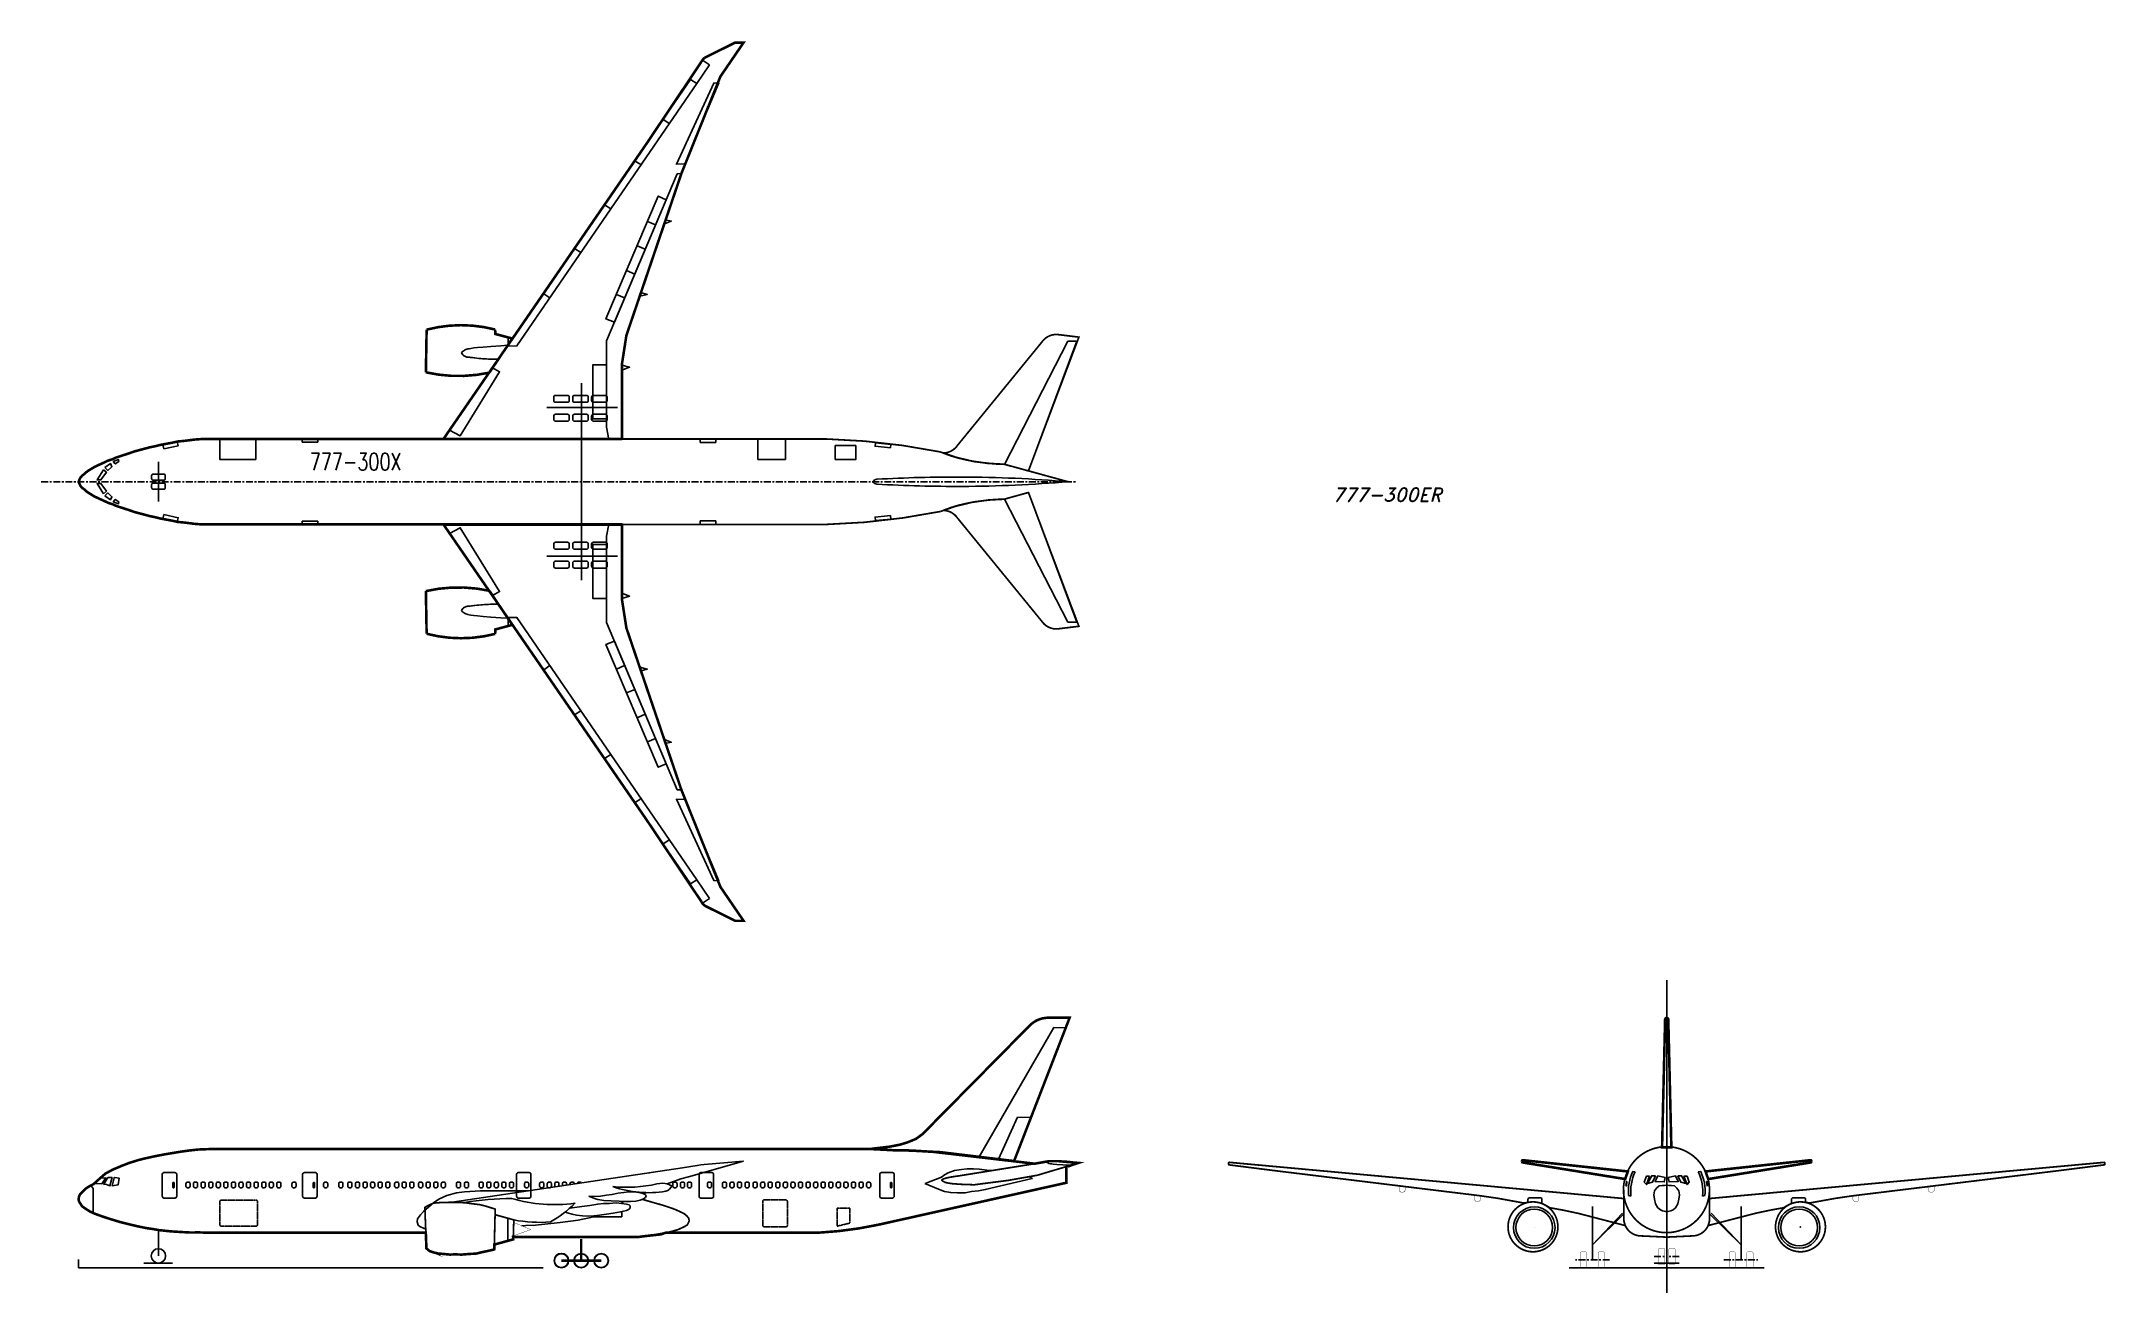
# Model space of a CAD drawing. Extents: x -108 to 5891, y -72 to 3566.
import ezdxf

# ---------------------------------------------------------------- set-up
doc = ezdxf.new("R2010")
doc.units = 0
doc.header["$MEASUREMENT"] = 0
for name, pattern in [('777CLINE', [35, 20, -5, 5, -5]), ('CENTER', [2, 1.25, -0.25, 0.25, -0.25]), ('DASHED', [0.75, 0.5, -0.25])]:
    doc.linetypes.add(name, pattern=pattern)
doc.layers.get('0').update_dxf_attribs({"linetype": 'CONTINUOUS'})
doc.styles.add('DIMS', font='ROMAND.shx', dxfattribs={"oblique": 15, "height": 40})
doc.styles.add('ROMAND', font='romand', dxfattribs={"width": 0.75, "height": 50})

# ---------------------------------------------------------------- blocks, each defined once
blk = doc.blocks.new('773XP')
at = {"color": 7, "linetype": 'Continuous'}
for p, q in [((1833, 1211.7), (1812.9, 1225.2)), ((1833, -1211.7), (1812.9, -1225.2))]:
    blk.add_line(p, q, dxfattribs=at)
for p, q in [((1461, 286), (1461, 156)), ((1361, 216), (1566, 216)), ((1060.6, 124.6), (1578.9, 124.6)), ((1461, 156), (1461, -156)), ((232, 0), (232, 57.8)), ((232, 0), (232, -57.8)), ((1461, -286), (1461, -156)), ((1361, -216), (1566, -216))]:
    blk.add_line(p, q)
at = {"linetype": '777CLINE'}
blk.add_line((-108.4, 0), (2900, 0), dxfattribs=at)
for points, const_width in [([(1578.9, 124.6), (1578.9, 341.4), (1591.9, 425.2), (1751.8, 896), (1752.9, 898.7), (1752.9, 898.7), (1865.2, 1178), (1932.5, 1276.6), (1908.2, 1276.6), (1819.1, 1232.3, 0.090657), (1809.6, 1220.3), (1652.5, 985.7), (1060.6, 124.6)], 7.5), ([(1194.1, 317.1, -0.110695), (1009.2, 318), (1011.4, 442, -0.128963), (1210.6, 442.4), (1210.6, 442.4), (1210.9, 429.5), (1260.5, 416.2), (1194.1, 317.7)], 7.5), ([(2512, 83.5, 0.248893), (2553.6, 105), (2802.3, 409.6, -0.257688), (2847.1, 427.6), (2907, 420.3), (2760.3, 31.4), (2690.7, 50.6), (2662, 51.7), (2636.5, 54.4), (2603.2, 58.4), (2579.9, 63.2), (2556.6, 68.6), (2534.4, 75.3)], 5), ([(2512, -83.5, -0.248893), (2553.6, -105), (2802.3, -409.6, 0.257688), (2847.1, -427.6), (2907, -420.3), (2760.3, -31.4), (2690.7, -50.6), (2662, -51.7), (2636.5, -54.4), (2603.2, -58.4), (2579.9, -63.2), (2556.6, -68.6), (2534.4, -75.3)], 5), ([(1578.9, -124.6), (1578.9, -341.4), (1591.9, -425.2), (1751.8, -896), (1752.9, -898.7), (1752.9, -898.7), (1865.2, -1178), (1932.5, -1276.6), (1908.2, -1276.6), (1819.1, -1232.3, -0.090657), (1809.6, -1220.3), (1652.5, -985.7), (1060.6, -124.6)], 7.5), ([(1194.1, -317.1, 0.110695), (1009.2, -318), (1011.4, -442, 0.128963), (1210.6, -442.4), (1210.6, -442.4), (1210.9, -429.5), (1260.5, -416.2), (1194.1, -317.7)], 7.5)]:
    blk.add_lwpolyline(points, format="xyb", close=True, dxfattribs=dict(const_width=const_width))
at = {"color": 7, "linetype": 'Continuous'}
for points in [[(1796.2, 1157.8), (1833, 1211.6)], [(1796.2, -1157.8), (1833, -1211.6)]]:
    blk.add_lwpolyline(points, dxfattribs=at)
for points in [[(1246, 394.5), (1273.8, 394.8), (1796.3, 1157.7), (1778.4, 1169.4)], [(1860.4, 1160), (1846, 1159), (1737.3, 922.9), (1761.9, 923.6)], [(1707.7, 819.9), (1684.5, 830.2), (1532.2, 473), (1556.9, 463.4)], [(1705.8, 761.1), (1722.5, 757.6), (1702.3, 749.8)], [(1634.1, 550), (1652.4, 544.7), (1630.9, 539.6)], [(2901.2, 408.4), (2874.9, 408.3), (2690.6, 50.5), (2760.3, 31.4)], [(1078.1, 150.1), (1109, 133.8), (1223.5, 319.5), (1202.5, 331.1)], [(1534, 182.3), (1494.2, 182.3), (1494.2, 339.4), (1534, 339.4)], [(1578.3, 339.2), (1601.4, 332.5), (1578.3, 323.8)], [(515, 125), (515, 65), (410, 65), (410, 125)], [(650, 125), (650, 115), (695, 115), (695, 125)], [(1806.8, 124.2), (1806.8, 114.2), (1851.8, 114.2), (1851.8, 124.2)], [(2054, 125), (2054, 65), (1974.2, 65), (1974.2, 125)], [(100.7, 58.8), (106.5, 51.6), (116.8, 58.8), (116.1, 64.2)], [(244.7, 108.1), (286.5, 116.2), (289.5, 104.6), (247.7, 95.6)], [(2259, 105), (2259, 65), (2199, 65), (2199, 105)], [(2315.4, 112.9), (2314.5, 102.9), (2359.3, 98.6), (2360.2, 108.6)], [(72.1, 34.8), (80.9, 27.4), (64.7, 5.1), (53.7, 5.1)], [(76.5, 40.9), (84.5, 32.8), (97, 43.6), (92.6, 52.5)], [(72.1, -34.8), (80.9, -27.4), (64.7, -5.1), (53.7, -5.1)], [(76.5, -40.9), (84.5, -32.8), (97, -43.6), (92.6, -52.5)], [(100.7, -58.8), (106.5, -51.6), (116.8, -58.8), (116.1, -64.2)], [(2901.2, -408.4), (2874.9, -408.3), (2690.6, -50.5), (2760.3, -31.4)], [(244.7, -108.1), (286.5, -116.2), (289.5, -104.6), (247.7, -95.6)], [(650, -125), (650, -115), (695, -115), (695, -125)], [(1806.8, -124.2), (1806.8, -114.2), (1851.8, -114.2), (1851.8, -124.2)], [(2315.4, -112.9), (2314.5, -102.9), (2359.3, -98.6), (2360.2, -108.6)], [(1078.1, -150.1), (1109, -133.8), (1223.5, -319.5), (1202.5, -331.1)], [(1534, -182.3), (1494.2, -182.3), (1494.2, -339.4), (1534, -339.4)], [(1578.3, -339.2), (1601.4, -332.5), (1578.3, -323.8)], [(1246, -394.5), (1273.8, -394.8), (1796.3, -1157.7), (1778.4, -1169.4)], [(1707.7, -819.9), (1684.5, -830.2), (1532.2, -473), (1556.9, -463.4)], [(1634.1, -550), (1652.4, -544.7), (1630.9, -539.6)], [(1705.8, -761.1), (1722.5, -757.6), (1702.3, -749.8)], [(1860.4, -1160), (1846, -1159), (1737.3, -922.9), (1761.9, -923.6)]]:
    blk.add_lwpolyline(points, close=True)
for points in [[(1697.7, 1054), (1716.4, 1041.5)], [(1615.6, 933.2), (1634.3, 922)], [(1751.8, 896), (1739.6, 895.3), (1534, 409.4)], [(1528.7, 805.1), (1546.7, 793.2)], [(1653.2, 756.6), (1676.4, 746.7)], [(1441.2, 677.5), (1459.3, 666.1)], [(1623, 686), (1646.8, 675.9)], [(1592.3, 613.8), (1616.2, 603.7)], [(1351.8, 546.5), (1369.1, 534.4)], [(1562.7, 544.6), (1586.9, 534.4)], [(1112.3, 374.8), (1114.9, 377.3), (1117.2, 379.3), (1119.2, 380.9), (1121.2, 382.2), (1123.2, 383.3), (1125.4, 384.2), (1128, 385), (1131, 385.8), (1134.7, 386.7), (1140.1, 387.6), (1148.1, 388.7), (1159.7, 390), (1176.1, 391.5), (1198, 393.3), (1226.7, 395.3), (1247.8, 396.7)], [(1248.8, 418.1), (1248.8, 398.2)], [(1534, 409.4), (1534, 158.6), (1540.9, 123.1)], [(1540.9, 123.6), (1578.3, 123.6)], [(1534, -409.4), (1534, -158.6), (1540.9, -123.1)], [(1540.9, -123.6), (1578.3, -123.6)], [(1112.3, -374.8), (1114.9, -377.3), (1117.2, -379.3), (1119.2, -380.9), (1121.2, -382.2), (1123.2, -383.3), (1125.4, -384.2), (1128, -385), (1131, -385.8), (1134.7, -386.7), (1140.1, -387.6), (1148.1, -388.7), (1159.7, -390), (1176.1, -391.5), (1198, -393.3), (1226.7, -395.3), (1247.8, -396.7)], [(1248.8, -418.1), (1248.8, -398.2)], [(1751.8, -896), (1739.6, -895.3), (1534, -409.4)], [(1351.8, -546.5), (1369.1, -534.4)], [(1562.7, -544.6), (1586.9, -534.4)], [(1592.3, -613.8), (1616.2, -603.7)], [(1441.2, -677.5), (1459.3, -666.1)], [(1623, -686), (1646.8, -675.9)], [(1653.2, -756.6), (1676.4, -746.7)], [(1528.7, -805.1), (1546.7, -793.2)], [(1615.6, -933.2), (1634.3, -922)], [(1697.7, -1054), (1716.4, -1041.5)]]:
    blk.add_lwpolyline(points)
for points in [[(1112.3, 374.8, 0.063696), (1116.6, 368.7, 0.095224), (1120.6, 365.6, 0.0291), (1128.6, 362.3, 0.077533), (1131.8, 361.7, 0.016232), (1134.2, 361.8, -0.02406), (1135.8, 361.7, -0.018701), (1138.1, 361.5, 0.003137), (1151.7, 359.8, 0.022363), (1196.6, 356.4, 0.009085), (1220.5, 356.1)], [(2308.6, 0, -0.261443), (2320.1, 7.1, -0.015067), (2567.7, 13.6, -0.021239), (2876.2, -0.3, -2.839429)], [(2308.6, 0, 0.261443), (2320.1, -7.1, 0.015067), (2567.7, -13.6, 0.021239), (2876.2, 0.3, 2.839429)], [(1112.3, -374.8, -0.063696), (1116.6, -368.7, -0.095224), (1120.6, -365.6, -0.0291), (1128.6, -362.3, -0.077533), (1131.8, -361.7, -0.016232), (1134.2, -361.8, 0.02406), (1135.8, -361.7, 0.018701), (1138.1, -361.5, -0.003137), (1151.7, -359.8, -0.022363), (1196.6, -356.4, -0.009085), (1220.5, -356.1)]]:
    blk.add_lwpolyline(points, format="xyb")
for points in [[(1381, 246), (1381, 236, 0.414214), (1386, 231), (1421, 231, 0.414214), (1426, 236), (1426, 246, 0.414214), (1421, 251), (1386, 251, 0.414214)], [(1436, 246), (1436, 236, 0.414214), (1441, 231), (1476, 231, 0.414214), (1481, 236), (1481, 246, 0.414214), (1476, 251), (1441, 251, 0.414214)], [(1491, 246), (1491, 236, 0.414214), (1496, 231), (1531, 231, 0.414214), (1536, 236), (1536, 246, 0.414214), (1531, 251), (1496, 251, 0.414214)], [(1381, 191), (1381, 181, 0.414214), (1386, 176), (1421, 176, 0.414214), (1426, 181), (1426, 191, 0.414214), (1421, 196), (1386, 196, 0.414214)], [(1436, 191), (1436, 181, 0.414214), (1441, 176), (1476, 176, 0.414214), (1481, 181), (1481, 191, 0.414214), (1476, 196), (1441, 196, 0.414214)], [(1491, 191), (1491, 181, 0.414214), (1496, 176), (1531, 176, 0.414214), (1536, 181), (1536, 191, 0.414214), (1531, 196), (1496, 196, 0.414214)], [(217, 22.1), (247, 22.1, -0.414214), (252, 17.1), (252, 9.1, -0.414214), (247, 4.1), (217, 4.1, -0.414214), (212, 9.1), (212, 17.1, -0.414214)], [(217, -22.1), (247, -22.1, 0.414214), (252, -17.1), (252, -9.1, 0.414214), (247, -4.1), (217, -4.1, 0.414214), (212, -9.1), (212, -17.1, 0.414214)], [(1381, -191), (1381, -181, -0.414214), (1386, -176), (1421, -176, -0.414214), (1426, -181), (1426, -191, -0.414214), (1421, -196), (1386, -196, -0.414214)], [(1436, -191), (1436, -181, -0.414214), (1441, -176), (1476, -176, -0.414214), (1481, -181), (1481, -191, -0.414214), (1476, -196), (1441, -196, -0.414214)], [(1491, -191), (1491, -181, -0.414214), (1496, -176), (1531, -176, -0.414214), (1536, -181), (1536, -191, -0.414214), (1531, -196), (1496, -196, -0.414214)], [(1381, -246), (1381, -236, -0.414214), (1386, -231), (1421, -231, -0.414214), (1426, -236), (1426, -246, -0.414214), (1421, -251), (1386, -251, -0.414214)], [(1436, -246), (1436, -236, -0.414214), (1441, -231), (1476, -231, -0.414214), (1481, -236), (1481, -246, -0.414214), (1476, -251), (1441, -251, -0.414214)], [(1491, -246), (1491, -236, -0.414214), (1496, -231), (1531, -231, -0.414214), (1536, -236), (1536, -246, -0.414214), (1531, -251), (1496, -251, -0.414214)]]:
    blk.add_lwpolyline(points, format="xyb", close=True)
for points, const_width in [([(1578.9, 124.2), (1373.5, 124.2), (373.5, 124.2), (360.3, 124.2), (347.1, 123.3), (336.1, 122.4), (322.2, 120.6), (308.2, 118.8), (288.4, 117), (272.3, 113.4), (257.6, 110.7), (238.6, 107.2), (224.6, 103.6), (207, 100), (196.8, 97.3), (183.6, 93.7), (163, 88.3), (145.4, 82.1), (131.5, 77.6), (109.5, 70.4), (97.7, 65.1), (86, 61.5), (72.8, 55.2), (58.9, 48.9), (45.7, 42.7), (36.9, 37.3), (29.5, 32.8), (22.9, 28.3), (16.3, 22.1), (11.2, 18.5), (5.3, 12.2), (0, 0), (5.3, -12.2), (11.2, -18.5), (16.3, -22.1), (22.9, -28.3), (29.5, -32.8), (36.9, -37.3), (45.7, -42.7), (58.9, -48.9), (72.8, -55.2), (86, -61.5), (97.7, -65.1), (109.5, -70.4), (131.5, -77.6), (145.4, -82.1), (163, -88.3), (183.6, -93.7), (196.8, -97.3), (207, -100), (224.6, -103.6), (238.6, -107.2), (257.6, -110.7), (272.3, -113.4), (288.4, -117), (308.2, -118.8), (322.2, -120.6), (336.1, -122.4), (347.1, -123.3), (360.3, -124.2), (373.5, -124.2), (1373.5, -124.2), (1578.9, -124.2, 0.042774)], 7.5), ([(2876.2, -0.3), (2690, 50.8, -0.092474), (2504.4, 86.6, 0.042774), (2172.5, 124.2), (1597.9, 124.2)], 5), ([(1597.9, -124.2), (2172.5, -124.2, 0.042774), (2504.4, -86.6, -0.092474), (2690, -50.8)], 5), ([(928.5, -124.2), (1583.5, -124.2), (1597.9, -124.2, 0.042774)], 5)]:
    blk.add_lwpolyline(points, format="xyb", dxfattribs=dict(const_width=const_width))
for points, const_width in [([(1597.9, 124.2), (1583.5, 124.2), (928.5, 124.2)], 5), ([(1410.5, 124.2), (1410.5, 124.6)], 5), ([(1110, -124.6), (1110, -124.2)], 5), ([(1410.5, -124.6), (1410.5, -124.2)], 5), ([(1212.3, -429.2), (1260.5, -416.2), (1194.1, -317.7)], 1)]:
    blk.add_lwpolyline(points, dxfattribs=dict(const_width=const_width))
at = {"style": 'ROMAND', "width": 0.75}
blk.add_text('777-300X', height=50, dxfattribs=at).set_placement((671.9, 33.1))

msp = doc.modelspace()

# ---------------------------------------------------------------- linework, layer by layer
for p, q in [((4523.5, 279.4), (4516.4, 280.1)), ((4706.8, 279.4), (4714, 280.1)), ((4511.3, 208.1), (4504.3, 210.4)), ((4719, 208.1), (4726, 210.4)), ((4230.3, 117.1), (4230.2, 117.1)), ((4230.3, 117), (4230.3, 117.2)), ((0, 0), (0, 24)), ((0, 0), (1350, 0)), ((190, 13.5), (272.9, 13.5))]:
    msp.add_line(p, q)
at = {"linetype": 'CENTER'}
msp.add_lwpolyline([(4615.2, 836.5), (4615.2, -72.3)], dxfattribs=at)
for points, const_width in [([(2473.1, 337.8), (2429.4, 340.5), (2398.4, 341.9), (2375, 341.3), (2342, 343.7), (2298.3, 345.3), (2356.7, 352.2), (2386.6, 358), (2410.1, 365.2), (2433.5, 374.9), (2452.6, 388.8), (2764.3, 704.7, -0.211833), (2822, 727), (2880, 727), (2718.6, 310.4), (2502.7, 336.5)], 7.5), ([(4628.7, 350.6), (4619.8, 721.9, 0.407252), (4615.3, 726.3), (4615.2, 726.3), (4615, 726.3, 0.407252), (4610.5, 721.9), (4601.7, 350.6)], 7.5), ([(4502.4, 280.2), (4197.1, 313, 0.445901), (4194.9, 311), (4194.9, 308.2, 0.368013), (4196.6, 306.3), (4494.5, 258.1)], 7.5), ([(4489.5, 227.3, 1), (4739.5, 227.3, 1)], 5), ([(4727.9, 280.2), (5033.2, 313, -0.445901), (5035.4, 311), (5035.4, 308.2, -0.368013), (5033.7, 306.3), (4735.9, 258.1)], 7.5), ([(4299, 119.2, -1), (4154, 119.2, -1)], 5), ([(4931.4, 119.2, 1), (5076.4, 119.2, 1)], 5), ([(1383.7, 21, 1), (1422.2, 21, 1)], 3.5), ([(1441.2, 20.9, 1), (1479.7, 20.9, 1)], 3.5), ([(1499.5, 20.9, 1), (1538, 20.9, 1)], 3.5), ([(4367.3, 46.3), (4379.3, 46.3, -0.414214), (4382.3, 43.3), (4382.3, -0.7), (4364.3, -0.7), (4364.3, 43.3, -0.414214)], 1), ([(4431, 46.3), (4419, 46.3, 0.414214), (4416, 43.3), (4416, -0.7), (4434, -0.7), (4434, 43.3, 0.414214)], 1), ([(4605.9, 56.6), (4593.9, 56.6, 0.414214), (4590.9, 53.6), (4590.9, 12.6, 0.414214), (4593.9, 9.6), (4605.9, 9.6, 0.414214), (4608.9, 12.6), (4608.9, 53.6, 0.414214)], 1), ([(4624.5, 56.6), (4636.5, 56.6, -0.414214), (4639.5, 53.6), (4639.5, 12.6, -0.414214), (4636.5, 9.6), (4624.5, 9.6, -0.414214), (4621.5, 12.6), (4621.5, 53.6, -0.414214)], 1), ([(4799.3, 46.3), (4811.3, 46.3, -0.414214), (4814.3, 43.3), (4814.3, -0.7), (4796.3, -0.7), (4796.3, 43.3, -0.414214)], 1), ([(4863, 46.3), (4851, 46.3, 0.414214), (4848, 43.3), (4848, -0.7), (4866, -0.7), (4866, 43.3, 0.414214)], 1)]:
    msp.add_lwpolyline(points, format="xyb", close=True, dxfattribs=dict(const_width=const_width))
for points in [[(2869.1, 698.1), (2834.5, 698.4), (2617.4, 322.6), (2718.6, 310.4)], [(2767.6, 436.8), (2729, 438), (2673.1, 315.9), (2718.6, 310.4)], [(2908, 305.5), (2888.9, 300.2), (2883.6, 299.4), (2878, 298.9), (2843.2, 300.4), (2832.3, 301.8), (2828.2, 302), (2824.6, 302.8), (2819.4, 303.8), (2816.9, 304.9), (2814.5, 306.2), (2813.3, 307.9), (2829.5, 309.9), (2839, 310.4), (2853.5, 310.1), (2868.8, 309.6), (2878.6, 308.3), (2891.5, 307.3), (2898.8, 306.5)], [(63.4, 260.3), (79, 262), (67.6, 244.5), (46, 245)], [(84.6, 262.2), (97.4, 262.3), (91.1, 238.2), (80.8, 242), (73.1, 242.9)], [(105.1, 262.3), (117.4, 260.7), (114.8, 241.1), (97.2, 238.8), (102.9, 262)], [(4499.3, 251.4), (4498, 251.4), (4496.7, 239.7), (4498, 238.4)], [(4565.2, 266.6), (4556.1, 266.3), (4549.8, 249.3), (4556, 242.1)], [(4582.8, 267.8), (4571.7, 267.9), (4559.6, 245.4), (4574, 248.6)], [(4610.9, 262.9), (4589.4, 267.2), (4581.5, 250.6), (4608.2, 249.8)], [(4619.5, 262.9), (4641, 267.2), (4648.9, 250.6), (4622.1, 249.8)], [(4647.5, 267.8), (4658.6, 267.9), (4670.7, 245.4), (4656.4, 248.6)], [(4665.1, 266.6), (4674.3, 266.3), (4680.5, 249.3), (4674.3, 242.1)], [(4731, 251.4), (4732.3, 251.4), (4733.7, 239.7), (4732.4, 238.4)], [(1482.5, 208.3), (1501.1, 207.5), (1517, 208.6), (1534.3, 210.9), (1549.7, 213.2), (1568.4, 216.6), (1584.7, 219.1), (1597.9, 221.1), (1616.2, 221.1), (1636.8, 217), (1646.1, 213.5), (1649.3, 210), (1647.4, 204.5), (1641.3, 200.3), (1632, 196.7), (1619.3, 194.3), (1603.9, 192.6), (1589.6, 193.1), (1570.7, 193.8), (1547.2, 195), (1526.3, 196.2), (1508.6, 198.9), (1499.2, 201.7)]]:
    msp.add_lwpolyline(points, close=True)
for points, const_width in [([(983.1, 102.3), (400.5, 102.3), (376, 102.2), (349, 103), (325.3, 102.7), (300, 104), (267.5, 106.1), (234, 109.6), (218, 112.5), (196.4, 115.6), (172, 120.7), (149, 126), (121, 133.1), (98, 140), (73, 148), (47.5, 157.1), (32.7, 163.8), (16.6, 174.4), (10, 179), (2, 192), (0, 197), (1, 207), (5, 215), (20, 230), (30.6, 236.7), (43.5, 243.5), (63, 261), (78, 274), (98.3, 285.1), (124, 296), (146.5, 304.8), (173.5, 313.2), (197, 319), (219.1, 323.9), (247.7, 329.5), (273.4, 333.7), (299, 338), (322.2, 341.2), (348, 344), (374, 345), (391.6, 345.5), (983.1, 345.5), (1956.8, 345.5), (2243.9, 345.5), (2303.1, 345.3), (2362.7, 342.2), (2420.4, 340.8), (2482, 337.4), (2778.3, 302.8), (2820.9, 310.2), (2846.6, 310.2), (2905.2, 305), (2869.5, 292.8), (2870.4, 291.9), (2870.4, 291.9), (2870.4, 277.7), (2870.5, 247.3), (2325.1, 125.5, -0.040187), (2151.6, 102.3), (1741.2, 102.3)], 7.5), ([(3473.5, 294.8), (3344.1, 306.7, 0.453612), (3341.9, 304.6), (3342, 301.2, 0.365781), (3343.8, 299.3), (3472.4, 283)], 5), ([(5756.9, 294.8), (5886.3, 306.7, -0.453612), (5888.5, 304.6), (5888.3, 301.2, -0.365781), (5886.6, 299.3), (5758, 283)], 5), ([(4490.6, 201.5), (3473.5, 294.8, 0.453612)], 5), ([(4739.7, 201.5), (5756.9, 294.8, -0.453612)], 5), ([(3837.7, 239.2), (3837.7, 227.1, 0.414214), (3844.7, 220.1), (3848, 220.1, 0.414214), (3855, 227.1), (3855, 237)], 1), ([(4056.6, 211.7), (4056.6, 199.9, 0.414214), (4063.6, 192.9), (4067, 192.9, 0.414214), (4074, 199.9), (4074, 209.5)], 1), ([(5173.7, 211.7), (5173.7, 199.9, -0.414214), (5166.7, 192.9), (5163.4, 192.9, -0.414214), (5156.4, 199.9), (5156.4, 209.5)], 1), ([(5392.7, 239.2), (5392.7, 227.1, -0.414214), (5385.7, 220.1), (5382.3, 220.1, -0.414214), (5375.3, 227.1), (5375.3, 237)], 1)]:
    msp.add_lwpolyline(points, format="xyb", dxfattribs=dict(const_width=const_width))
for points in [[(1085.7, 191), (1755, 291.1), (1797.9, 297.4), (1808.2, 299.1), (1818.4, 300), (1932.5, 309.7)], [(1932.5, 309.7), (1772, 264.7), (1750.5, 258.7), (1710.1, 243.9)], [(2761.7, 265), (2765, 264), (2771.5, 259.3), (2635, 227.5), (2615, 224), (2595.2, 221.6), (2576.2, 218.3), (2553.4, 218), (2534.4, 218.9), (2516.4, 222.4), (2499.1, 228.8), (2459.5, 245.1)], [(2460.4, 245.1), (2508, 263.8), (2516, 270.6), (2527, 276), (2545, 283), (2566, 286), (2582, 288), (2601, 288), (2618, 287), (2639, 284), (2652.8, 282.5)], [(4615.2, 240.3), (4609.2, 239.7), (4601.7, 239.1), (4592.9, 238.1), (4585.7, 231.6), (4580.1, 224.1), (4578.2, 212.1), (4579.7, 200), (4582.6, 186), (4589.1, 174.9), (4596.8, 168.5), (4602.9, 165.9), (4612.2, 164.1), (4615.2, 163.3)], [(4615.2, 240.3), (4621.2, 239.7), (4628.7, 239.1), (4637.5, 238.1), (4644.7, 231.6), (4650.2, 224.1), (4652.2, 212.1), (4650.6, 200), (4647.7, 186), (4641.2, 174.9), (4633.5, 168.5), (4627.4, 165.9), (4618.2, 164.1), (4615.2, 163.3)], [(36.4, 238), (42.4, 231), (42.4, 161)], [(1004.2, 114.4), (992, 120), (987, 124), (983.6, 133.3), (985, 142), (994, 154), (1002.3, 163.8), (1032, 190), (1049.1, 200.7), (1070, 210), (1097.9, 217.9), (1121, 221), (1137, 222), (1168.2, 223.4), (1301.2, 223.7), (1307.1, 223.6)], [(1427.7, 173.8), (1428.2, 173.8), (1434.2, 174.3), (1462.4, 178.1), (1485.2, 181), (1508.6, 185.2), (1525.7, 186.9), (1542.7, 187.5), (1563.6, 188.6), (1577.4, 187), (1591.8, 185.2), (1599.6, 183.2), (1602.5, 180.1), (1603, 174.3), (1600.2, 170.9), (1591.8, 166.4), (1574.9, 162.4), (1553.4, 158.6), (1533.8, 155.7), (1514.2, 153.1), (1496.9, 150.9), (1480.4, 150.5), (1464.6, 150.9), (1447, 152.9), (1434.1, 155.8), (1419.8, 160.1), (1414.7, 162.7)], [(1586.9, 193.2), (1578, 189.6), (1578.1, 186.9)], [(1648.2, 218.5), (1640.8, 215.5)], [(1247.8, 144.1), (1247.2, 78.4)], [(1578.3, 163.2), (1578.4, 148.4), (1497, 148), (1452, 139), (1399.5, 132), (1354.5, 127), (1327.8, 124.4), (1299.9, 123.4), (1287.7, 122.3)], [(4399.2, 22.8), (4399.2, 178.3)], [(4486.5, 159.3), (4399.2, 66.8), (4489.7, 156)], [(4743.9, 159.3), (4831.2, 66.8), (4740.6, 156)], [(4831.2, 22.8), (4831.2, 178.3)], [(232, 34.7), (232, 106)], [(1008.6, 112.8), (1004.2, 114.4)], [(4615.5, 0), (4331.7, 0)], [(4615.5, 0), (4331.7, 0)], [(4615.2, 13.8), (4579.2, 13.8)], [(4614.8, 0), (4898.6, 0)], [(4615.2, 13.8), (4651.2, 13.8)]]:
    msp.add_lwpolyline(points)
for points, const_width in [([(2499, 335.4), (2499, 336.7)], 5), ([(2508.8, 254.8), (2509.5, 256.3), (2509.7, 256.6), (2510.2, 257), (2510.7, 257.4), (2514.1, 258.8), (2519.4, 260.4), (2529.5, 262.9), (2544.7, 265.5), (2557.8, 267.3), (2809, 307.6), (2818.1, 308.8), (2828, 309.8), (2840.5, 310.2), (2852.4, 310.5), (2864.3, 310.2), (2877.3, 309.1), (2891, 307.4), (2908, 305.5), (2786.6, 269.3), (2699.9, 254), (2623.4, 244.2), (2603.5, 241.5), (2577.9, 242.3), (2560.7, 243), (2537, 244.9), (2527, 246.5), (2518.5, 248.3), (2511.9, 251.9), (2509.9, 253.5), (2508.8, 254.8)], 5), ([(3472.4, 283), (4072.9, 209.6), (4123.5, 202.3), (4199.6, 188.5), (4213.2, 190.7), (4227.5, 191.9), (4241.8, 190.1), (4254.2, 186.4), (4263.1, 182.2), (4269, 178.6), (4276, 174.6), (4314.2, 167.7), (4357.9, 158.4), (4494.7, 122.9), (4491.1, 134.6), (4490.6, 141.8), (4490.6, 147.3), (4490.6, 201.5)], 5), ([(5758, 283), (5157.4, 209.6), (5106.9, 202.3), (5030.7, 188.5), (5017.2, 190.7), (5002.8, 191.9), (4988.5, 190.1), (4976.2, 186.4), (4967.3, 182.2), (4961.3, 178.6), (4954.4, 174.6), (4916.2, 167.7), (4872.5, 158.4), (4735.6, 122.9), (4739.2, 134.6), (4739.7, 141.8), (4739.7, 147.3), (4739.7, 201.5)], 5), ([(1638.2, 199.1), (1642, 198), (1680, 187), (1698, 182), (1719, 175), (1733, 170), (1744, 165), (1759, 158), (1767.4, 151.1), (1772.9, 144.3), (1774.5, 136.3), (1769, 125), (1759.8, 119.3), (1741.1, 110.9), (1727.7, 107), (1713.2, 103.4), (1689.4, 99.2), (1667, 95), (1646, 92), (1618, 91), (1601.7, 90.3), (1585.3, 90.3), (1540.6, 90.2), (1508.2, 90.1), (1472, 90), (1427.8, 89.9), (1383.6, 90), (1340, 90), (1272, 91), (1273, 91), (1263.3, 91.3)], 5), ([(1741.2, 102.3), (1706.8, 102.3), (1692.1, 97.3), (1657.2, 93.5), (1625.5, 89.6), (1262.7, 89.6), (1263, 82.8), (1208.1, 67.6), (1207.8, 53.4), (1190.6, 49.4), (1168.2, 44.6), (1154.3, 41.2), (1137.5, 40.5), (1113.5, 38.5), (1093.4, 39.2), (1079.4, 38.5), (1058.7, 40.5), (1043.6, 41.9), (1032.5, 44.6), (1020.2, 48.7), (1010.8, 56.5), (1009, 102.3), (983.1, 102.3)], 7.5), ([(1460.5, 20.9), (1460.5, 83.6)], 7.5), ([(1403, 21), (1518.8, 20.9)], 7.5)]:
    msp.add_lwpolyline(points, dxfattribs=dict(const_width=const_width))
for points, format in [([(280, 277), (248, 277, 0.414214), (243, 272), (243, 208, 0.414214), (248, 203), (280, 203, 0.414214), (285, 208), (285, 272, 0.414214)], "xyb"), ([(275, 248), (277, 248, -0.414214), (278, 247), (278, 234, -0.414214), (277, 233), (275, 233, -0.414214), (274, 234), (274, 247, -0.414214)], "xyb"), ([(324, 245), (324, 237, -0.414214), (320, 233), (316, 233, -0.414214), (312, 237), (312, 245, -0.414214), (316, 249), (320, 249, -0.414214)], "xyb"), ([(346, 245), (346, 237, -0.414214), (342, 233), (338, 233, -0.414214), (334, 237), (334, 245, -0.414214), (338, 249), (342, 249, -0.414214)], "xyb"), ([(368, 245), (368, 237, -0.414214), (364, 233), (360, 233, -0.414214), (356, 237), (356, 245, -0.414214), (360, 249), (364, 249, -0.414214)], "xyb"), ([(390, 245), (390, 237, -0.414214), (386, 233), (382, 233, -0.414214), (378, 237), (378, 245, -0.414214), (382, 249), (386, 249, -0.414214)], "xyb"), ([(412, 245), (412, 237, -0.414214), (408, 233), (404, 233, -0.414214), (400, 237), (400, 245, -0.414214), (404, 249), (408, 249, -0.414214)], "xyb"), ([(434, 245), (434, 237, -0.414214), (430, 233), (426, 233, -0.414214), (422, 237), (422, 245, -0.414214), (426, 249), (430, 249, -0.414214)], "xyb"), ([(456, 245), (456, 237, -0.414214), (452, 233), (448, 233, -0.414214), (444, 237), (444, 245, -0.414214), (448, 249), (452, 249, -0.414214)], "xyb"), ([(478, 245), (478, 237, -0.414214), (474, 233), (470, 233, -0.414214), (466, 237), (466, 245, -0.414214), (470, 249), (474, 249, -0.414214)], "xyb"), ([(500, 245), (500, 237, -0.414214), (496, 233), (492, 233, -0.414214), (488, 237), (488, 245, -0.414214), (492, 249), (496, 249, -0.414214)], "xyb"), ([(522, 245), (522, 237, -0.414214), (518, 233), (514, 233, -0.414214), (510, 237), (510, 245, -0.414214), (514, 249), (518, 249, -0.414214)], "xyb"), ([(544, 245), (544, 237, -0.414214), (540, 233), (536, 233, -0.414214), (532, 237), (532, 245, -0.414214), (536, 249), (540, 249, -0.414214)], "xyb"), ([(566, 245), (566, 237, -0.414214), (562, 233), (558, 233, -0.414214), (554, 237), (554, 245, -0.414214), (558, 249), (562, 249, -0.414214)], "xyb"), ([(588, 245), (588, 237, -0.414214), (584, 233), (580, 233, -0.414214), (576, 237), (576, 245, -0.414214), (580, 249), (584, 249, -0.414214)], "xyb"), ([(632, 245), (632, 237, -0.414214), (628, 233), (624, 233, -0.414214), (620, 237), (620, 245, -0.414214), (624, 249), (628, 249, -0.414214)], "xyb"), ([(688, 277), (656, 277, 0.414214), (651, 272), (651, 208, 0.414214), (656, 203), (688, 203, 0.414214), (693, 208), (693, 272, 0.414214)], "xyb"), ([(683, 248), (685, 248, -0.414214), (686, 247), (686, 234, -0.414214), (685, 233), (683, 233, -0.414214), (682, 234), (682, 247, -0.414214)], "xyb"), ([(724, 245), (724, 237, -0.414214), (720, 233), (716, 233, -0.414214), (712, 237), (712, 245, -0.414214), (716, 249), (720, 249, -0.414214)], "xyb"), ([(768, 245), (768, 237, -0.414214), (764, 233), (760, 233, -0.414214), (756, 237), (756, 245, -0.414214), (760, 249), (764, 249, -0.414214)], "xyb"), ([(794.5, 245), (794.5, 237, -0.414214), (790.5, 233), (786.5, 233, -0.414214), (782.5, 237), (782.5, 245, -0.414214), (786.5, 249), (790.5, 249, -0.414214)], "xyb"), ([(816.5, 245), (816.5, 237, -0.414214), (812.5, 233), (808.5, 233, -0.414214), (804.5, 237), (804.5, 245, -0.414214), (808.5, 249), (812.5, 249, -0.414214)], "xyb"), ([(838.5, 245), (838.5, 237, -0.414214), (834.5, 233), (830.5, 233, -0.414214), (826.5, 237), (826.5, 245, -0.414214), (830.5, 249), (834.5, 249, -0.414214)], "xyb"), ([(860.5, 245), (860.5, 237, -0.414214), (856.5, 233), (852.5, 233, -0.414214), (848.5, 237), (848.5, 245, -0.414214), (852.5, 249), (856.5, 249, -0.414214)], "xyb"), ([(882.5, 245), (882.5, 237, -0.414214), (878.5, 233), (874.5, 233, -0.414214), (870.5, 237), (870.5, 245, -0.414214), (874.5, 249), (878.5, 249, -0.414214)], "xyb"), ([(904.5, 245), (904.5, 237, -0.414214), (900.5, 233), (896.5, 233, -0.414214), (892.5, 237), (892.5, 245, -0.414214), (896.5, 249), (900.5, 249, -0.414214)], "xyb"), ([(930.4, 245), (930.4, 237, -0.414214), (926.4, 233), (922.4, 233, -0.414214), (918.4, 237), (918.4, 245, -0.414214), (922.4, 249), (926.4, 249, -0.414214)], "xyb"), ([(952.4, 245), (952.4, 237, -0.414214), (948.4, 233), (944.4, 233, -0.414214), (940.4, 237), (940.4, 245, -0.414214), (944.4, 249), (948.4, 249, -0.414214)], "xyb"), ([(974.4, 245), (974.4, 237, -0.414214), (970.4, 233), (966.4, 233, -0.414214), (962.4, 237), (962.4, 245, -0.414214), (966.4, 249), (970.4, 249, -0.414214)], "xyb"), ([(1000, 245), (1000, 237, -0.414214), (996, 233), (992, 233, -0.414214), (988, 237), (988, 245, -0.414214), (992, 249), (996, 249, -0.414214)], "xyb"), ([(1022, 245), (1022, 237, -0.414214), (1018, 233), (1014, 233, -0.414214), (1010, 237), (1010, 245, -0.414214), (1014, 249), (1018, 249, -0.414214)], "xyb"), ([(1044, 245), (1044, 237, -0.414214), (1040, 233), (1036, 233, -0.414214), (1032, 237), (1032, 245, -0.414214), (1036, 249), (1040, 249, -0.414214)], "xyb"), ([(1066, 245), (1066, 237, -0.414214), (1062, 233), (1058, 233, -0.414214), (1054, 237), (1054, 245, -0.414214), (1058, 249), (1062, 249, -0.414214)], "xyb"), ([(1110, 245), (1110, 237, -0.414214), (1106, 233), (1102, 233, -0.414214), (1098, 237), (1098, 245, -0.414214), (1102, 249), (1106, 249, -0.414214)], "xyb"), ([(1133.4, 245), (1133.4, 237, -0.414214), (1129.4, 233), (1125.4, 233, -0.414214), (1121.4, 237), (1121.4, 245, -0.414214), (1125.4, 249), (1129.4, 249, -0.414214)], "xyb"), ([(1176, 245), (1176, 237, -0.414214), (1172, 233), (1168, 233, -0.414214), (1164, 237), (1164, 245, -0.414214), (1168, 249), (1172, 249, -0.414214)], "xyb"), ([(1198, 245), (1198, 237, -0.414214), (1194, 233), (1190, 233, -0.414214), (1186, 237), (1186, 245, -0.414214), (1190, 249), (1194, 249, -0.414214)], "xyb"), ([(1220, 245), (1220, 237, -0.414214), (1216, 233), (1212, 233, -0.414214), (1208, 237), (1208, 245, -0.414214), (1212, 249), (1216, 249, -0.414214)], "xyb"), ([(1242, 245), (1242, 237, -0.414214), (1238, 233), (1234, 233, -0.414214), (1230, 237), (1230, 245, -0.414214), (1234, 249), (1238, 249, -0.414214)], "xyb"), ([(1264, 245), (1264, 237, -0.414214), (1260, 233), (1256, 233, -0.414214), (1252, 237), (1252, 245, -0.414214), (1256, 249), (1260, 249, -0.414214)], "xyb"), ([(1309.7, 277), (1277.7, 277, 0.414214), (1272.7, 272), (1272.7, 208, 0.414214), (1277.7, 203), (1309.7, 203, 0.414214), (1314.7, 208), (1314.7, 272, 0.414214)], "xyb"), ([(1308, 245), (1308, 237, -0.414214), (1304, 233), (1300, 233, -0.414214), (1296, 237), (1296, 245, -0.414214), (1300, 249), (1304, 249, -0.414214)], "xyb"), ([(1351.8, 245), (1351.8, 237, -0.414214), (1347.8, 233), (1343.8, 233, -0.414214), (1339.8, 237), (1339.8, 245, -0.414214), (1343.8, 249), (1347.8, 249, -0.414214)], "xyb"), ([(1374, 245), (1374, 237, -0.414214), (1370, 233), (1366, 233, -0.414214), (1362, 237), (1362, 245, -0.414214), (1366, 249), (1370, 249, -0.414214)], "xyb"), ([(1552.9, 236.1, 0.128692), (1706.7, 222.9, 0.22092), (1723.5, 238.3), (1710, 244), (1697.4, 245.7), (1680.1, 244, -0.080448)], "xyb"), ([(1739, 245), (1739, 237, -0.414214), (1735, 233), (1731, 233, -0.414214), (1727, 237), (1727, 245, -0.414214), (1731, 249), (1735, 249, -0.414214)], "xyb"), ([(1761, 245), (1761, 237, -0.414214), (1757, 233), (1753, 233, -0.414214), (1749, 237), (1749, 245, -0.414214), (1753, 249), (1757, 249, -0.414214)], "xyb"), ([(1781.4, 245), (1781.4, 237, -0.414214), (1777.4, 233), (1773.4, 233, -0.414214), (1769.4, 237), (1769.4, 245, -0.414214), (1773.4, 249), (1777.4, 249, -0.414214)], "xyb"), ([(1840.3, 277), (1808.3, 277, 0.414214), (1803.3, 272), (1803.3, 208, 0.414214), (1808.3, 203), (1840.3, 203, 0.414214), (1845.3, 208), (1845.3, 272, 0.414214)], "xyb"), ([(1839.6, 245), (1839.6, 237, -0.414214), (1835.6, 233), (1831.6, 233, -0.414214), (1827.6, 237), (1827.6, 245, -0.414214), (1831.6, 249), (1835.6, 249, -0.414214)], "xyb"), ([(1882.9, 245), (1882.9, 237, -0.414214), (1878.9, 233), (1874.9, 233, -0.414214), (1870.9, 237), (1870.9, 245, -0.414214), (1874.9, 249), (1878.9, 249, -0.414214)], "xyb"), ([(1904.9, 245), (1904.9, 237, -0.414214), (1900.9, 233), (1896.9, 233, -0.414214), (1892.9, 237), (1892.9, 245, -0.414214), (1896.9, 249), (1900.9, 249, -0.414214)], "xyb"), ([(1926.9, 245), (1926.9, 237, -0.414214), (1922.9, 233), (1918.9, 233, -0.414214), (1914.9, 237), (1914.9, 245, -0.414214), (1918.9, 249), (1922.9, 249, -0.414214)], "xyb"), ([(1948.9, 245), (1948.9, 237, -0.414214), (1944.9, 233), (1940.9, 233, -0.414214), (1936.9, 237), (1936.9, 245, -0.414214), (1940.9, 249), (1944.9, 249, -0.414214)], "xyb"), ([(1972, 245), (1972, 237, -0.414214), (1968, 233), (1964, 233, -0.414214), (1960, 237), (1960, 245, -0.414214), (1964, 249), (1968, 249, -0.414214)], "xyb"), ([(1994, 245), (1994, 237, -0.414214), (1990, 233), (1986, 233, -0.414214), (1982, 237), (1982, 245, -0.414214), (1986, 249), (1990, 249, -0.414214)], "xyb"), ([(2016, 245), (2016, 237, -0.414214), (2012, 233), (2008, 233, -0.414214), (2004, 237), (2004, 245, -0.414214), (2008, 249), (2012, 249, -0.414214)], "xyb"), ([(2038, 245), (2038, 237, -0.414214), (2034, 233), (2030, 233, -0.414214), (2026, 237), (2026, 245, -0.414214), (2030, 249), (2034, 249, -0.414214)], "xyb"), ([(2060, 245), (2060, 237, -0.414214), (2056, 233), (2052, 233, -0.414214), (2048, 237), (2048, 245, -0.414214), (2052, 249), (2056, 249, -0.414214)], "xyb"), ([(2082, 245), (2082, 237, -0.414214), (2078, 233), (2074, 233, -0.414214), (2070, 237), (2070, 245, -0.414214), (2074, 249), (2078, 249, -0.414214)], "xyb"), ([(2104, 245), (2104, 237, -0.414214), (2100, 233), (2096, 233, -0.414214), (2092, 237), (2092, 245, -0.414214), (2096, 249), (2100, 249, -0.414214)], "xyb"), ([(2126, 245), (2126, 237, -0.414214), (2122, 233), (2118, 233, -0.414214), (2114, 237), (2114, 245, -0.414214), (2118, 249), (2122, 249, -0.414214)], "xyb"), ([(2148, 245), (2148, 237, -0.414214), (2144, 233), (2140, 233, -0.414214), (2136, 237), (2136, 245, -0.414214), (2140, 249), (2144, 249, -0.414214)], "xyb"), ([(2170, 245), (2170, 237, -0.414214), (2166, 233), (2162, 233, -0.414214), (2158, 237), (2158, 245, -0.414214), (2162, 249), (2166, 249, -0.414214)], "xyb"), ([(2192, 245), (2192, 237, -0.414214), (2188, 233), (2184, 233, -0.414214), (2180, 237), (2180, 245, -0.414214), (2184, 249), (2188, 249, -0.414214)], "xyb"), ([(2214, 245), (2214, 237, -0.414214), (2210, 233), (2206, 233, -0.414214), (2202, 237), (2202, 245, -0.414214), (2206, 249), (2210, 249, -0.414214)], "xyb"), ([(2236, 245), (2236, 237, -0.414214), (2232, 233), (2228, 233, -0.414214), (2224, 237), (2224, 245, -0.414214), (2228, 249), (2232, 249, -0.414214)], "xyb"), ([(2258, 245), (2258, 237, -0.414214), (2254, 233), (2250, 233, -0.414214), (2246, 237), (2246, 245, -0.414214), (2250, 249), (2254, 249, -0.414214)], "xyb"), ([(2280, 245), (2280, 237, -0.414214), (2276, 233), (2272, 233, -0.414214), (2268, 237), (2268, 245, -0.414214), (2272, 249), (2276, 249, -0.414214)], "xyb"), ([(2302, 245), (2302, 237, -0.414214), (2298, 233), (2294, 233, -0.414214), (2290, 237), (2290, 245, -0.414214), (2294, 249), (2298, 249, -0.414214)], "xyb"), ([(2365, 277), (2333, 277, 0.414214), (2328, 272), (2328, 208, 0.414214), (2333, 203), (2365, 203, 0.414214), (2370, 208), (2370, 272, 0.414214)], "xyb"), ([(2360, 248), (2362, 248, -0.414214), (2363, 247), (2363, 234, -0.414214), (2362, 233), (2360, 233, -0.414214), (2359, 234), (2359, 247, -0.414214)], "xyb"), ([(4490.6, 227.3, 0, 0, 1.003465), (4739.7, 227.3, 5, 5, 0), (4739.7, 142.8, 5, 5, -0.400919), (4692, 92.9, 5, 5, 0), (4615.2, 89.3, 5, 5, 0), (4538.3, 92.9, 5, 5, -0.400919), (4490.6, 142.8, 5, 5, 0)], "xyseb")]:
    msp.add_lwpolyline(points, format=format, close=True)
for points in [[(1384.5, 235, -0.130554), (1384, 237), (1384, 245, -0.414214), (1388, 249), (1392, 249, -0.414214), (1396, 245)], [(1396, 245), (1396, 237, -0.018678), (1396, 236.7)], [(1406, 238.2), (1406, 245, -0.414214), (1410, 249), (1414, 249, -0.414214), (1418, 245)], [(1418, 245), (1418, 239.9, -0.414214)], [(1428, 241.4), (1428, 245, -0.414214), (1432, 249), (1436, 249, -0.414214), (1440, 245)], [(1440, 245), (1440, 243.2, -0.414214)], [(1450, 244.6), (1450, 245, -0.414214), (1454, 249), (1458, 249, -0.314543), (1461.8, 246.4)], [(1660.5, 275.6, 0.192986), (1657, 277)], [(1264.8, 139.4, 0.067665), (1371.2, 133.5, 0.074227), (1442.1, 187.6, -0.102202), (1259.2, 201.3, 0.043931), (1121.3, 190.2), (1123.9, 189.2)], [(1620, 220.5), (1620, 220.4, 0.414214)], [(4252.5, 188.8), (4252.5, 198.6, 0.414214), (4247.5, 203.6), (4216.7, 203.6, 0.414214), (4211.7, 198.6), (4211.7, 192)], [(4977.9, 188.8), (4977.9, 198.6, -0.414214), (4982.9, 203.6), (5013.7, 203.6, -0.414214), (5018.7, 198.6), (5018.7, 192)]]:
    msp.add_lwpolyline(points, format="xyb")
at = {"linetype": 'DASHED'}
for points in [[(415, 197), (515, 197, -0.414214), (520, 192), (520, 126, -0.414214), (515, 121), (415, 121, -0.414214), (410, 126), (410, 192, -0.414214)], [(1993, 198), (2055, 198, -0.414214), (2060, 193), (2060, 124, -0.414214), (2055, 119), (1993, 119, -0.414214), (1988, 124), (1988, 193, -0.414214)]]:
    msp.add_lwpolyline(points, format="xyb", close=True, dxfattribs=at)
for points, const_width in [([(1006.3, 175.1), (1010.8, 56.5), (1016.9, 51.7), (1024.3, 47.6), (1034.2, 43.7), (1032.4, 44.8), (1051.7, 41.4), (1068.2, 39.2), (1085.6, 39.2), (1111.3, 39.2), (1135.2, 40.3), (1159, 42.6), (1183, 47.9), (1207.8, 53.4), (1210.7, 170.7), (1186.6, 178.4), (1165.5, 183.8), (1146.1, 186), (1123.9, 189.2), (1098.2, 190.4), (1076.3, 190.4), (1050, 189.6), (1031.5, 188.2), (1018.6, 182.6), (1009.5, 178)], 5), ([(1210.3, 154.5), (1264.8, 139.4), (1263, 82.8), (1208.1, 67.6)], 5), ([(1264.6, 132), (1314.3, 111.2), (1263.3, 93.1)], 1)]:
    msp.add_lwpolyline(points, close=True, dxfattribs=dict(const_width=const_width))
msp.add_lwpolyline([(2204, 173), (2241, 173), (2241, 130), (2204, 121)], close=True, dxfattribs=at)
at = {"linetype": '777CLINE'}
for points in [[(4615.2, 0.3), (4615.2, 103.4)], [(4449.2, 22.8), (4350.3, 22.8)], [(4578.5, 33), (4615.2, 33.4)], [(4651.8, 33), (4615.2, 33.4)], [(4781.2, 22.8), (4880.1, 22.8)]]:
    msp.add_lwpolyline(points, dxfattribs=at)
for centre, radius in [((4230.3, 117.1), 60.3), ((4230.3, 117.1), 53.4), ((5000.1, 117.1), 60.3), ((5000.1, 117.1), 53.4), ((232, 34.7), 20.9), ((1403, 21), 20.9), ((1460.5, 20.9), 20.9), ((1518.8, 20.9), 20.9)]:
    msp.add_circle(centre, radius)
for centre, radius, start, end in [((4642.4, 222.4), 138.6, 155.4196, 184.99235), ((4642.4, 222.4), 131.8, 154.40107, 186.25352), ((4588, 222.4), 131.8, 353.74648, 25.59893), ((4588, 222.4), 138.6, 355.00765, 24.5804)]:
    msp.add_arc(centre, radius, start, end)
msp.add_point((5003.9, 119.2))

# ---------------------------------------------------------------- block references
msp.add_blockref('773XP', (0, 2285.3))

# ---------------------------------------------------------------- texts
at = {"style": 'DIMS', "oblique": 15}
msp.add_text('777-300ER', height=40, dxfattribs=at).set_placement((3644.8, 2227.5))

doc.saveas('drawing.dxf')
